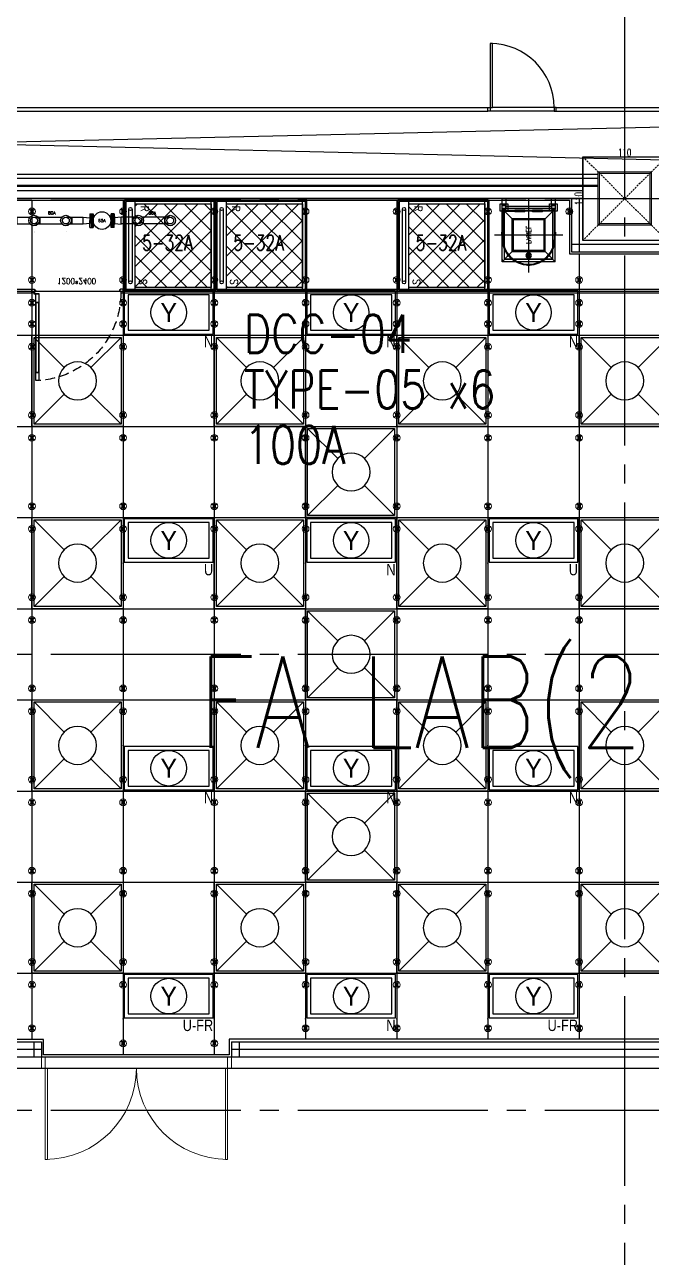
# Model space of a CAD drawing. Header units: millimetres. Extents: x -25195 to 195597, y 6477 to 112111.
# Drawn here: x 19070 to 19895, y 13756 to 15379 of the extents above; entities that cross this region are included whole.
import ezdxf
from ezdxf.enums import TextEntityAlignment as Align

# ---------------------------------------------------------------- set-up
doc = ezdxf.new("R2010")
doc.units = ezdxf.units.MM
doc.header["$LTSCALE"] = 100
for name, pattern in [('188K-SM-03-F1-L10-ARCH-PA-Y2257103$0$AP5A-SM-03-F20-ARCH-PA-Y2230801+Y2230803$0$ALL-PA-TXT-Y2221201$0$DASHED', [19.05, 12.7, -6.35]), ('188K-SM-03-F1-L10-ARCH-PA-Y2257103$0$DASHED', [19.05, 12.7, -6.35]), ('X-N-FAB-L10$0$COL-CEN-LIN', [3.25, 2.5, -0.25, 0.25, -0.25]), ('X-N-FAB-L10$0$HIDDEN', [0.375, 0.25, -0.125])]:
    doc.linetypes.add(name, pattern=pattern)
for name, color, linetype in [('0-XREF', 7, 'Continuous'), ('188K-SM-03-F1-L10-ARCH-CEIL-Y2257103$0$K-CEIL-3m', 8, 'Continuous'), ('188K-SM-03-F1-L10-ARCH-PA-Y2257103$0$K-Door', 53, 'Continuous'), ('188K-SM-03-F1-L10-ARCH-PA-Y2257103$0$K-岩棉 2hr 5-單抗', 53, 'Continuous'), ('188K-SM-03-F1-L10-ARCH-PA-Y2257103$0$K-岩棉 2hr-非抗-5m', 53, 'Continuous'), ('188K-SM-03-F1-L10-ARCH-PA-Y2257103$0$K-爬梯', 53, 'Continuous'), ('188K-SM-03-F1-L10-ARCH-PA-Y2257103$0$K-維修門', 53, 'Continuous'), ('188K-SM-03-F1-L10-ARCH-PA-Y2257103$0$K-鋁-單抗-3m', 53, 'Continuous'), ('188K-SM-03-F1-L10-MECH-DCC-Y2257103$0$0-kate-DCC', 1, 'Continuous'), ('188K-SM-03-F1-L10-MECH-DCC-Y2257103$0$0-kate-DCC-TYPE', 7, 'Continuous'), ('188K-SM-03-F1-L10-MECH-DCC-Y2257103$0$00_閥站分組', 1, 'Continuous'), ('188K-SM-03-F1-L10-MECH-DCC-Y2257103$0$AC-DCC-EQ', 1, 'Continuous'), ('188K-SM-03-F1-L10-MECH-DCC-Y2257103$0$P-CHR 20', 30, 'Continuous'), ('188K-SM-03-F1-L10-MECH-DCC-Y2257103$0$P-CHS 12', 110, 'Continuous'), ('188K-SM-03-F1-L10-MECH-DCC-Y2257103$0$P-inslution', 61, 'Continuous'), ('188K-SM-03-F1-L10-MECH-DCC-Y2257103$0$P-TXT', 53, 'Continuous'), ('188K-SM-03-F1-L10-MECH-DCC-Y2257103$0$P-閥件', 53, 'Continuous'), ('188K-SM-06-F1-L10-ELEC-LIGHT-Y2257103$0$E-LIGHT(Y)-N', 8, 'Continuous'), ('188K-SM-06-F1-L10-ELEC-LIGHT-Y2257103$0$E-LIGHT(Y)-U FR', 8, 'Continuous'), ('188K-SM-06-F1-L10-ELEC-LIGHT-Y2257103$0$E-LIGHT(Y)-U XLPE', 8, 'Continuous'), ('188K-SM-06-F1-L10-HVAC-FFU-Y2257103$0$AC-FFU-ULPA', 4, 'Continuous'), ('X-N-FAB-L10$0$08', 8, 'Continuous'), ('X-N-FAB-L10$0$200K新增範圍', 8, 'Continuous'), ('X-N-FAB-L10$0$A-WALL-IN', 8, 'Continuous'), ('X-N-FAB-L10$0$BEAM', 8, 'Continuous'), ('X-N-FAB-L10$0$BLOCK', 8, 'Continuous'), ('X-N-FAB-L10$0$CCL', 8, 'X-N-FAB-L10$0$COL-CEN-LIN'), ('X-N-FAB-L10$0$COL', 8, 'Continuous'), ('X-N-FAB-L10$0$COL-S', 8, 'Continuous'), ('X-N-FAB-L10$0$DOOR', 8, 'Continuous'), ('X-N-FAB-L10$0$TXT-CODE', 8, 'Continuous'), ('X-N-FAB-L10$0$WALL-P', 8, 'Continuous')]:
    doc.layers.add(name, color=color, linetype=linetype)
doc.layers.add('188K-SM-03-F1-L10-ARCH-CEIL-Y2257103$0$K-吊點-標準', color=8, linetype='Continuous', lineweight=9)
doc.layers.add('X-N-FAB-L10$0$ARC', color=8, linetype='Continuous', lineweight=0)
doc.layers.add('188K-SM-06-F1-L10-ELEC-LIGHT-Y2257103$0$Defpoints-CAS', color=8, linetype='Continuous', plot=False)
doc.styles.add('188K-SM-03-F1-L10-ARCH-PA-Y2257103$0$AP5A-SM-03-F20-ARCH-PA-Y2230801+Y2230803$0$ALL-PA-TXT-Y2221201$0$Standard', font='txt.shx', dxfattribs={"bigfont": 'chineset.shx'})
doc.styles.add('188K-SM-03-F1-L10-ARCH-PA-Y2257103$0$simplex', font='simplex.shx', dxfattribs={"width": 0.8, "bigfont": 'chineset.shx'})
doc.styles.add('188K-SM-03-F1-L10-MECH-DCC-Y2257103$0$Standard', font='txt.shx', dxfattribs={"bigfont": 'chineset.shx'})
doc.styles.add('188K-SM-03-F1-L10-MECH-DCC-Y2257103$0$XFM1Q20-200k$0$12P7-XCM2P10$0$AA-TXT', font='simplex.shx', dxfattribs={"bigfont": 'china.shx'})
doc.styles.add('188K-SM-06-F1-L10-ELEC-LIGHT-Y2257103$0$Standard', font='arial.ttf')
doc.styles.add('188K-SM-06-F1-L10-ELEC-LIGHT-Y2257103$0$xCI-5-F20-03-燈具$0$Standard', font='')
doc.styles.add('X-N-FAB-L10$0$CHINA', font='simplex.shx', dxfattribs={"width": 0.75, "bigfont": 'chineset.shx'})
doc.styles.add('X-N-FAB-L10$0$DIM', font='simplex.shx', dxfattribs={"width": 0.67, "bigfont": 'chineset.shx'})
doc.styles.get('188K-SM-06-F1-L10-ELEC-LIGHT-Y2257103$0$xCI-5-F20-03-燈具$0$Standard').set_extended_font_data('PMingLiU')
doc.dimstyles.new('X-N-FAB-L10$0$JJP_005_defpoint', dxfattribs={"dimtxt": 20, "dimasz": 0.5, "dimexe": 0.5, "dimexo": 0.5, "dimgap": 0.5, "dimtad": 1, "dimdsep": 46, "dimtxsty": 'X-N-FAB-L10$0$DIM', "dimblk": 'X-N-FAB-L10$0$_None', "dimcen": 10, "dimclrd": 256, "dimclre": 256, "dimclrt": 256, "dimadec": 0, "dimazin": 0, "dimtfac": 1, "dimtix": 1, "dimtmove": 2, "dimatfit": 3, "dimldrblk": 'X-N-FAB-L10$0$_None', "dimfxl": 0.5, "dimtolj": 1, "dimtzin": 0, "dimarcsym": 0})

# ---------------------------------------------------------------- blocks, each defined once
blk = doc.blocks.new('188K-SM-03-F1-L10-ARCH-CEIL-Y2257103$0$A$C2CA95053')
h = blk.add_hatch(color=256)
edge = h.paths.add_edge_path()
edge.add_arc((0, 0), 0.5, 0, 360)
for p, q in [((3.2, 3.2), (-3.2, -3.2)), ((3.2, -3.2), (-3.2, 3.2))]:
    blk.add_line(p, q)
blk.add_lwpolyline([(-1.6, 2.5), (-1.6, -2.5), (1.6, -2.5), (1.6, 2.5)], close=True)
for radius in [4.5, 0.5]:
    blk.add_circle((0, 0), radius)
blk = doc.blocks.new('188K-SM-03-F1-L10-ARCH-CEIL-Y2257103$0$天花板吊點-附調整片 - 3_8_螺桿吊架 100 mm 高調整片-V1-1FL')
blk.add_blockref('188K-SM-03-F1-L10-ARCH-CEIL-Y2257103$0$A$C2CA95053', (0, 0))
blk = doc.blocks.new('188K-SM-03-F1-L10-ARCH-CEIL-Y2257103')
at = {"layer": '188K-SM-03-F1-L10-ARCH-CEIL-Y2257103$0$K-CEIL-3m'}
for p, q in [((19080, 15148), (19080, 14042.7)), ((19200, 15148), (19200, 14022.7)), ((19320, 15148), (19320, 14022.7)), ((19440, 15148), (19440, 14043.4)), ((19560, 15148), (19560, 14043.4)), ((19680, 15148), (19680, 14043.4)), ((19800, 15077.2), (19800, 14043.4)), ((18985.2, 15028), (20784.2, 15028)), ((18985.2, 14970), (20784.2, 14970)), ((18985.2, 14850), (20784.2, 14850)), ((18985.2, 14730), (20784.2, 14730)), ((18985.2, 14610), (20784.2, 14610)), ((18985.2, 14490), (20784.2, 14490)), ((18985.2, 14370), (20784.2, 14370)), ((18985.2, 14250), (20784.2, 14250)), ((18985.2, 14130), (20784.2, 14130))]:
    blk.add_line(p, q, dxfattribs=at)
blk.add_lwpolyline([(18985.2, 15077.2), (19032.7, 15077.2), (19032.7, 15148), (19787.2, 15148), (19787.2, 15077.2), (19932.7, 15077.2), (19932.7, 15148), (20687.2, 15148), (20687.2, 15077.2), (20784.2, 15077.2), (20784.2, 14042.7), (20674.2, 14042.7), (20674.2, 14022.7), (20429.7, 14022.7), (20429.7, 14043.4), (19339.7, 14043.4), (19339.7, 14022.7), (19095.2, 14022.7), (19095.2, 14042.7), (18985.2, 14042.7)], close=True, dxfattribs=at)
at = {"layer": '188K-SM-03-F1-L10-ARCH-CEIL-Y2257103$0$K-吊點-標準', "color": 170, "lineweight": 18, "rotation": 179.9999999999997}
for p in [(19080, 15133), (19200, 15133), (19320, 15133), (19440, 15133), (19560, 15133), (19680, 15133), (19787.2, 15133), (19080, 15042.8), (19200, 15042.8), (19320, 15042.8), (19440, 15042.8), (19560, 15042.8), (19680, 15042.8), (19800, 15042.8), (19080, 15012.8), (19200, 15012.8), (19320, 15012.8), (19440, 15012.8), (19560, 15012.8), (19680, 15012.8), (19800, 15012.8), (19080, 14985), (19200, 14985), (19320, 14985), (19440, 14985), (19560, 14985), (19680, 14985), (19800, 14985), (19080, 14955), (19200, 14955), (19320, 14955), (19440, 14955), (19560, 14955), (19680, 14955), (19800, 14955), (19080, 14865), (19200, 14865), (19320, 14865), (19440, 14865), (19560, 14865), (19680, 14865), (19800, 14865), (19080, 14835), (19200, 14835), (19320, 14835), (19440, 14835), (19560, 14835), (19680, 14835), (19800, 14835), (19080, 14745), (19200, 14745), (19320, 14745), (19440, 14745), (19560, 14745), (19680, 14745), (19800, 14745), (19080, 14715), (19200, 14715), (19320, 14715), (19440, 14715), (19560, 14715), (19680, 14715), (19800, 14715), (19080, 14625), (19200, 14625), (19320, 14625), (19440, 14625), (19560, 14625), (19680, 14625), (19800, 14625), (19080, 14595), (19200, 14595), (19320, 14595), (19440, 14595), (19560, 14595), (19680, 14595), (19800, 14595), (19080, 14505), (19200, 14505), (19320, 14505), (19440, 14505), (19560, 14505), (19680, 14505), (19800, 14505), (19080, 14475), (19200, 14475), (19320, 14475), (19440, 14475), (19560, 14475), (19680, 14475), (19800, 14475), (19080, 14385), (19200, 14385), (19320, 14385), (19440, 14385), (19560, 14385), (19680, 14385), (19800, 14385), (19080, 14355), (19200, 14355), (19320, 14355), (19440, 14355), (19560, 14355), (19680, 14355), (19800, 14355), (19080, 14265), (19200, 14265), (19320, 14265), (19440, 14265), (19560, 14265), (19680, 14265), (19800, 14265), (19080, 14235), (19200, 14235), (19320, 14235), (19440, 14235), (19560, 14235), (19680, 14235), (19800, 14235), (19080, 14145), (19200, 14145), (19320, 14145), (19440, 14145), (19560, 14145), (19680, 14145), (19800, 14145), (19080, 14115), (19200, 14115), (19320, 14115), (19440, 14115), (19560, 14115), (19680, 14115), (19800, 14115), (19080, 14057.7), (19440, 14057.7), (19560, 14057.7), (19680, 14057.7), (19800, 14057.7), (19200, 14037.7), (19320, 14037.7)]:
    blk.add_blockref('188K-SM-03-F1-L10-ARCH-CEIL-Y2257103$0$天花板吊點-附調整片 - 3_8_螺桿吊架 100 mm 高調整片-V1-1FL', p, dxfattribs=at)
blk = doc.blocks.new('188K-SM-03-F1-L10-ARCH-PA-Y2257103$0$單開庫板門-1200x2400)圓型拉環鎖+輔助鎖)')
at = {"ltscale": 0.1}
for p, q in [((26008.6, -11403.6), (26004.5, -11403.6)), ((26004.5, -11403.6), (26004.5, -11414.1)), ((26008.6, -11414.1), (26008.6, -11403.6)), ((26004.5, -11414.1), (26004.5, -11415.3)), ((26004.5, -11414.1), (26008.6, -11414.1)), ((26004.5, -11415.4), (26004.6, -11415.5)), ((26008.6, -11414), (26004.6, -11414)), ((26004.6, -11414.3), (26004.6, -11414.2)), ((26004.6, -11415.3), (26004.6, -11414.5)), ((26004.7, -11414.1), (26006.5, -11414.1)), ((26005.1, -11414.4), (26004.7, -11414.4)), ((26004.7, -11414.5), (26005.1, -11414.5)), ((26004.7, -11414.5), (26004.7, -11506)), ((26004.7, -11506), (26004.7, -11414.5)), ((26004.7, -11414.5), (26004.7, -11414.5)), ((26004.7, -11415.4), (26004.7, -11415.3)), ((26005.2, -11414.4), (26005.2, -11414.4)), ((26006.5, -11414.1), (26006.6, -11414.1)), ((26006.6, -11414.1), (26006.6, -11414.1)), ((26006.6, -11414.1), (26008.4, -11414.1)), ((26008.4, -11414.4), (26008, -11414.4)), ((26008, -11414.4), (26008, -11414.4)), ((26008, -11414.5), (26008.4, -11414.5)), ((26008.4, -11506), (26008.4, -11414.5)), ((26008.4, -11414.5), (26008.4, -11414.5)), ((26008.4, -11414.5), (26008.4, -11506)), ((26008.4, -11415.3), (26008.4, -11415.4)), ((26008.5, -11414.2), (26008.5, -11414.3)), ((26008.5, -11414.5), (26008.5, -11415.3)), ((26008.5, -11415.5), (26008.6, -11415.4)), ((26008.6, -11415.3), (26008.6, -11414.1)), ((26008.6, -11506.4), (26004.5, -11506.4)), ((26004.5, -11506.4), (26004.5, -11518)), ((26004.7, -11506), (26004.7, -11506)), ((26008.4, -11506), (26008.4, -11506)), ((26008.6, -11518), (26008.6, -11506.4)), ((25999.5, -11519.7), (25999.5, -11523.2)), ((26002.5, -11519.1), (26000, -11519.1)), ((26002.4, -11523.7), (26004.1, -11522.6)), ((26002.9, -11518.5), (26002.6, -11518.5)), ((26002.6, -11518.5), (26002.6, -11521)), ((26002.6, -11521.9), (26002.6, -11519.3)), ((26002.6, -11521), (26002.9, -11521)), ((26003.4, -11521.9), (26002.6, -11521.9)), ((26002.9, -11521), (26002.9, -11518.5)), ((26003.3, -11522.2), (26003.3, -11522)), ((26003.3, -11522), (26003.4, -11522)), ((26004, -11522.2), (26003.3, -11522.2)), ((26008.3, -11517.5), (26003.6, -11517.5)), ((26003.6, -11517.5), (26003.6, -11517.7)), ((26003.6, -11517.7), (26008.3, -11517.7)), ((26004.1, -11521.9), (26003.9, -11521.9)), ((26003.9, -11522), (26004, -11522)), ((26004, -11522), (26004, -11522.2)), ((26004.2, -11522.4), (26004.2, -11521.9)), ((26004.5, -11518), (26008.6, -11518)), ((26008.3, -11517.7), (26008.3, -11517.5)), ((26114.8, -11521.9), (26115.1, -11521.9)), ((26114.8, -11522.4), (26114.8, -11521.9)), ((26114.9, -11522), (26114.9, -11522.2)), ((26115.1, -11522), (26114.9, -11522)), ((26114.9, -11522.2), (26115.7, -11522.2)), ((26116.6, -11523.7), (26114.9, -11522.6)), ((26115.5, -11521.9), (26116.3, -11521.9)), ((26115.7, -11522), (26115.5, -11522)), ((26115.7, -11522.2), (26115.7, -11522)), ((26116.3, -11521.9), (26116.3, -11519.3)), ((26116.5, -11519.1), (26119, -11519.1)), ((26119.5, -11519.7), (26119.5, -11523.2)), ((26000, -11523.7), (26002.4, -11523.7)), ((26119, -11523.7), (26116.6, -11523.7))]:
    blk.add_line(p, q, dxfattribs=at)
blk.add_lwpolyline([(26006.6, -11506.4), (26006.5, -11506.3), (26004.7, -11506.3, -0.414214), (26004.6, -11506.3), (26004.6, -11506.1, -0.414214), (26004.7, -11506.1), (26005.1, -11506.1, 0.414214), (26005.2, -11506.1), (26005.2, -11506, 0.414214), (26005.1, -11506), (26004.7, -11506, -0.414214), (26004.6, -11506), (26004.6, -11505.2, -0.414214), (26004.7, -11505.2), (26004.7, -11505.2, 0.414214), (26004.7, -11505.2), (26004.7, -11505, 0.72636), (26004.6, -11505), (26004.5, -11505.1, 0.158507), (26004.5, -11505.2), (26004.5, -11506.4, 0.414214), (26004.6, -11506.5), (26008.6, -11506.5, 0.414214), (26008.6, -11506.4), (26008.6, -11505.2, 0.158507), (26008.6, -11505.1), (26008.5, -11505, 0.72636), (26008.4, -11505), (26008.4, -11505.2, 0.414214), (26008.5, -11505.2, -0.414214), (26008.5, -11505.2), (26008.5, -11506, -0.414214), (26008.4, -11506), (26008, -11506, 0.414214), (26008, -11506), (26008, -11506.1, 0.414214), (26008, -11506.1), (26008.4, -11506.1, -0.414214), (26008.5, -11506.1), (26008.5, -11506.3, -0.414214), (26008.4, -11506.3), (26006.6, -11506.3)], format="xyb", close=True, dxfattribs=at)
for points in [[(25999.5, -11518.9), (25999.5, -11523.9)], [(26119.5, -11518.9), (26119.5, -11523.9)]]:
    blk.add_lwpolyline(points)
at = {"linetype": '188K-SM-03-F1-L10-ARCH-PA-Y2257103$0$AP5A-SM-03-F20-ARCH-PA-Y2230801+Y2230803$0$ALL-PA-TXT-Y2221201$0$DASHED', "ltscale": 0.01}
blk.add_arc((26001.1, -11518.7), 115.3, 359.8531, 85.8135, dxfattribs=at)
at = {"ltscale": 0.1}
for centre, radius, start, end in [((26004.6, -11414.1), 0.0313, 90, 180), ((26004.6, -11415.3), 0.0313, 180, 216.0274), ((26004.7, -11414.2), 0.0313, 90, 180), ((26004.7, -11414.3), 0.0313, 180, 270), ((26004.7, -11414.5), 0.0313, 90, 180), ((26004.7, -11415.3), 0.0209, 180, 270), ((26004.7, -11415.4), 0.0313, 216.0274, 360), ((26004.7, -11415.3), 0.0209, 360, 90), ((26005.1, -11414.4), 0.0313, 270, 0), ((26005.1, -11414.4), 0.0313, 0, 90), ((26008, -11414.4), 0.0313, 90, 180), ((26008, -11414.4), 0.0313, 180, 270), ((26008.4, -11414.2), 0.0313, 360, 90), ((26008.4, -11414.3), 0.0313, 270, 0), ((26008.4, -11414.5), 0.0313, 0, 90), ((26008.5, -11415.3), 0.0209, 90, 180), ((26008.5, -11415.4), 0.0313, 180, 323.9726), ((26008.5, -11415.3), 0.0209, 270, 360), ((26008.6, -11414.1), 0.0313, 360, 90), ((26008.6, -11415.3), 0.0313, 323.9726, 360)]:
    blk.add_arc(centre, radius, start, end, dxfattribs=at)
for centre, major_axis, start_param, end_param in [((26000, -11519.7), (0.369, -0.369), 2.356194, 3.926991), ((26002.5, -11519.3), (0.111, -0.111), 7.068583, 8.63938), ((26003.4, -11521.9), (-0.0369, -0.0369), 0.785398, 3.926991), ((26003.9, -11521.9), (-0.0369, -0.0369), 3.926991, 7.068583), ((26004.1, -11521.9), (0.0369, -0.0369), 7.068583, 8.63938), ((26003.9, -11522.4), (0.221, -0.221), 6.162283, 7.068583), ((26114.8, -11521.9), (-0.0369, -0.0369), -2.356194, -0.785398), ((26115.1, -11522.4), (-0.221, -0.221), -0.785398, 0.120903), ((26115.1, -11521.9), (0.0369, -0.0369), -0.785398, 2.356194), ((26115.5, -11521.9), (0.0369, -0.0369), 2.356194, 5.497787), ((26116.5, -11519.3), (-0.111, -0.111), -2.356194, -0.785398), ((26119, -11519.7), (-0.369, -0.369), 2.356194, 3.926991), ((26000, -11523.2), (-0.369, -0.369), 5.497787, 7.068583), ((26119, -11523.2), (0.369, -0.369), -0.785398, 0.785398)]:
    blk.add_ellipse(centre, major_axis=major_axis, ratio=1, start_param=start_param, end_param=end_param, dxfattribs=at)
at = {"ltscale": 0.1, "extrusion": (0, 0, -1)}
blk.add_ellipse((26003.1, -11517.9), major_axis=(-0.516, 0.516), ratio=1, start_param=5.497787, end_param=11.780972, dxfattribs=at)
at = {"color": 8, "ltscale": 0.1, "style": '188K-SM-03-F1-L10-ARCH-PA-Y2257103$0$AP5A-SM-03-F20-ARCH-PA-Y2230801+Y2230803$0$ALL-PA-TXT-Y2221201$0$Standard', "width": 0.85}
blk.add_text('1200*2400', height=8, dxfattribs=at).set_placement((26058.4, -11534.4), align=Align.MIDDLE_CENTER)
blk = doc.blocks.new('188K-SM-03-F1-L10-ARCH-PA-Y2257103$0$護籠爬梯-4.6')
for points in [[(-375, 106), (-275, 106), (-275, 100), (-375, 100)], [(-375, 31), (-275, 31), (-275, -69), (-375, -69)], [(-350, 100), (-300, 100), (-300, 6), (-350, 6)], [(-350, 6), (-300, 6), (-300, -44), (-350, -44)], [(-300, 0), (300, 0), (300, -38), (-300, -38)], [(275, 106), (375, 106), (375, 100), (275, 100)], [(275, 31), (375, 31), (375, -69), (275, -69)], [(300, 100), (350, 100), (350, 6), (300, 6)], [(300, 6), (350, 6), (350, -44), (300, -44)], [(-354, -342), (-350, -342), (-350, -372), (-354, -372)], [(350, -342), (354, -342), (354, -372), (350, -372)], [(-261, -659), (-264, -662), (-283, -639), (-280, -637)], [(261, -659), (264, -662), (283, -639), (280, -637)], [(15, -776), (15, -780), (-15, -780), (-15, -776)]]:
    blk.add_lwpolyline(points, close=True)
at = {"linetype": '188K-SM-03-F1-L10-ARCH-PA-Y2257103$0$DASHED', "ltscale": 0.005}
for points in [[(0, -876), (0, 106)], [(450, -382), (-450, -382)]]:
    blk.add_lwpolyline(points, dxfattribs=at)
for points in [[(-350, -44), (-350, -426, 1), (350, -426), (350, -44)], [(-340, -44), (-340, -426, 1), (340, -426), (340, -44)]]:
    blk.add_lwpolyline(points, format="xyb")
blk = doc.blocks.new('188K-SM-03-F1-L10-ARCH-PA-Y2257103$0$XL10-ARCH-PA-L180507$0$CE-維修口')
for p, q in [((70, 70), (0, 70)), ((0, 67), (0, 70)), ((3, 67), (0, 70)), ((0, 70), (0, 0)), ((67, 67), (3, 67)), ((3, 67), (3, 3)), ((66.6, 66.5), (3.4, 66.5)), ((3.4, 66.5), (3.4, 3.4)), ((13.4, 56.5), (3.4, 66.5)), ((56.6, 56.5), (66.6, 66.5)), ((66.6, 66.5), (66.6, 3.4)), ((67, 67), (70, 70)), ((67, 67), (67, 3)), ((70, 70), (70, 0)), ((13.4, 56.5), (56.6, 56.5)), ((13.4, 56.5), (13.4, 13.4)), ((14.8, 55.1), (13.4, 56.5)), ((55.3, 55.2), (14.7, 55.2)), ((14.7, 55.2), (14.7, 14.7)), ((55.1, 55.1), (14.8, 55.1)), ((14.8, 14.8), (14.8, 55.1)), ((34.8, 64.3), (34.8, 64.4)), ((34.8, 63.9), (34.8, 64.1)), ((34.8, 59.2), (34.8, 59.4)), ((34.8, 58.9), (34.8, 59)), ((35.2, 64.3), (35.2, 64.4)), ((35.2, 63.9), (35.2, 64.1)), ((35.2, 59.2), (35.2, 59.4)), ((35.2, 58.9), (35.2, 59)), ((55.1, 55.1), (56.6, 56.5)), ((55.1, 14.8), (55.1, 55.1)), ((55.3, 55.2), (55.3, 14.7)), ((56.6, 56.5), (56.6, 13.4)), ((0, 3), (0, 0)), ((3, 3), (0, 0)), ((70, 0), (0, 0)), ((16.9, 3), (3, 3)), ((13.4, 13.4), (3.4, 3.4)), ((16.9, 3.4), (3.4, 3.4)), ((3.4, 3.4), (16.9, 3.4)), ((14.8, 14.8), (13.4, 13.4)), ((56.6, 13.4), (13.4, 13.4)), ((55.3, 14.7), (14.7, 14.7)), ((55.1, 14.8), (14.8, 14.8)), ((16.9, 4.2), (16.9, 2.4)), ((30, 4.2), (16.9, 4.2)), ((30, 2.4), (16.9, 2.4)), ((17.1, 4.2), (17.1, 2.4)), ((23.3, 4.2), (23.3, 2.4)), ((23.5, 4.2), (23.5, 2.4)), ((29.8, 4.2), (29.8, 2.4)), ((30, 4.2), (30, 2.4)), ((40, 3.4), (30, 3.4)), ((40, 3), (30, 3)), ((40, 4.2), (40, 2.4)), ((53.1, 4.2), (40, 4.2)), ((53.1, 2.4), (40, 2.4)), ((40.2, 4.2), (40.2, 2.4)), ((46.5, 4.2), (46.5, 2.4)), ((46.7, 4.2), (46.7, 2.4)), ((52.9, 4.2), (52.9, 2.4)), ((53.1, 4.2), (53.1, 2.4)), ((66.6, 3.4), (53.1, 3.4)), ((67, 3), (53.1, 3)), ((55.1, 14.8), (56.6, 13.4)), ((56.6, 13.4), (66.6, 3.4)), ((67, 3), (70, 0))]:
    blk.add_line(p, q)
blk.add_lwpolyline([(35.5, 59.1, -1.197549), (35.5, 64.3), (35.5, 64.1, 1.215744), (35.5, 59.3)], format="xyb", close=True)
blk.add_lwpolyline([(35.5, 59.4), (34.5, 59.4), (34.1, 61.7), (34.5, 63.9), (35.5, 63.9), (35.9, 61.7)], close=True)
for radius in [3.65, 2.75]:
    blk.add_circle((35, 61.7), radius)
at = {"style": '188K-SM-03-F1-L10-ARCH-PA-Y2257103$0$simplex', "width": 0.8}
blk.add_text('PANEL', height=6.4, rotation=270, dxfattribs=at).set_placement((31.9, 34.6), align=Align.CENTER)
blk = doc.blocks.new('188K-SM-03-F1-L10-ARCH-PA-Y2257103')
at = {"layer": '188K-SM-03-F1-L10-ARCH-PA-Y2257103$0$K-岩棉 2hr 5-單抗'}
for p, q in [((18982.5, 14040), (19092.5, 14040)), ((19082.5, 14040), (19082.5, 14020)), ((19092.5, 14040), (19092.5, 14020)), ((19342.5, 14040), (19342.5, 14020)), ((19342.5, 14040), (20427, 14040)), ((19352.5, 14040), (19352.5, 14020)), ((18982.5, 14030), (19092.5, 14030)), ((19342.5, 14030), (20427, 14030))]:
    blk.add_line(p, q, dxfattribs=at)
at = {"layer": '188K-SM-03-F1-L10-ARCH-PA-Y2257103$0$K-岩棉 2hr-非抗-5m'}
for p, q in [((19015, 15160.7), (19805, 15160.7)), ((19015, 15150.7), (19805, 15150.7)), ((19790, 15150.7), (19790, 15080)), ((19800, 15150.7), (19800, 15080)), ((19790, 15090), (19930, 15090)), ((19790, 15080), (19930, 15080))]:
    blk.add_line(p, q, dxfattribs=at)
at = {"layer": '188K-SM-03-F1-L10-ARCH-PA-Y2257103$0$K-鋁-單抗-3m'}
for p, q in [((18982.5, 15030.7), (19080, 15030.7)), ((19200, 15030.7), (20520, 15030.7)), ((18982.5, 15025.7), (19080, 15025.7)), ((19200, 15025.7), (20520, 15025.7))]:
    blk.add_line(p, q, dxfattribs=at)
at = {"layer": '188K-SM-03-F1-L10-ARCH-PA-Y2257103$0$K-Door', "xscale": -1, "rotation": 180}
blk.add_blockref('188K-SM-03-F1-L10-ARCH-PA-Y2257103$0$單開庫板門-1200x2400)圓型拉環鎖+輔助鎖)', (-6919.5, 3506.8), dxfattribs=at)
at = {"layer": '188K-SM-03-F1-L10-ARCH-PA-Y2257103$0$K-爬梯', "xscale": 0.1, "yscale": 0.1, "zscale": 0.1}
blk.add_blockref('188K-SM-03-F1-L10-ARCH-PA-Y2257103$0$護籠爬梯-4.6', (19733.6, 15140.1), dxfattribs=at)
at = {"layer": '188K-SM-03-F1-L10-ARCH-PA-Y2257103$0$K-維修門', "xscale": -1, "rotation": 180}
blk.add_blockref('188K-SM-03-F1-L10-ARCH-PA-Y2257103$0$XL10-ARCH-PA-L180507$0$CE-維修口', (19698.6, 15136.8), dxfattribs=at)
blk = doc.blocks.new('188K-SM-06-F1-L10-ELEC-LIGHT-Y2257103$0$背掀式無塵室燈具(黃光)-CAS')
at = {"color": 0}
for p, q in [((53.4, 23.4), (-53.4, 23.4)), ((-53.4, 23.4), (-53.4, -23.4)), ((53.4, -23.4), (53.4, 23.4)), ((-53.4, -23.4), (53.4, -23.4))]:
    blk.add_line(p, q, dxfattribs=at)
blk.add_lwpolyline([(-58.5, -28.5), (58.5, -28.5), (58.5, 28.5), (-58.5, 28.5)], close=True, dxfattribs=at)
blk.add_circle((0, 0), 23.4, dxfattribs=at)
at = {"layer": '188K-SM-06-F1-L10-ELEC-LIGHT-Y2257103$0$Defpoints-CAS'}
for p in [(-60, 30), (-60, 30), (60, 30), (-60, -30), (60, -30)]:
    blk.add_point(p, dxfattribs=at)
at = {"color": 0, "style": '188K-SM-06-F1-L10-ELEC-LIGHT-Y2257103$0$xCI-5-F20-03-燈具$0$Standard'}
blk.add_text('Y', height=25, dxfattribs=at).set_placement((0, 0), align=Align.MIDDLE)
at = {"style": '188K-SM-06-F1-L10-ELEC-LIGHT-Y2257103$0$Standard', "width": 0.8}
blk.add_text('N', height=15, rotation=360, dxfattribs=at).set_placement((58.5, -38.5), align=Align.MIDDLE_RIGHT)
blk = doc.blocks.new('*U70')
for p, q in [((58.5, 28.5), (-58.5, 28.5)), ((-58.5, 28.5), (-58.5, -28.5)), ((53.4, 23.4), (-53.4, 23.4)), ((-53.4, 23.4), (-53.4, -23.4)), ((53.4, -23.4), (53.4, 23.4)), ((58.5, -28.5), (58.5, 28.5)), ((-58.5, -28.5), (58.5, -28.5)), ((-53.4, -23.4), (53.4, -23.4))]:
    blk.add_line(p, q)
blk.add_circle((0, 0), 23.4)
at = {"layer": '188K-SM-06-F1-L10-ELEC-LIGHT-Y2257103$0$Defpoints-CAS'}
for p in [(-60, 30), (-60, 30), (60, 30), (-60, -30), (60, -30)]:
    blk.add_point(p, dxfattribs=at)
at = {"style": '188K-SM-06-F1-L10-ELEC-LIGHT-Y2257103$0$xCI-5-F20-03-燈具$0$Standard'}
blk.add_text('Y', height=25, dxfattribs=at).set_placement((0, 0), align=Align.MIDDLE)
at = {"style": '188K-SM-06-F1-L10-ELEC-LIGHT-Y2257103$0$Standard', "width": 0.8}
blk.add_text('U', height=15, rotation=360, dxfattribs=at).set_placement((58.5, -38.5), align=Align.MIDDLE_RIGHT)
blk = doc.blocks.new('*U124')
for p, q in [((58.5, 28.5), (-58.5, 28.5)), ((-58.5, 28.5), (-58.5, -28.5)), ((53.4, 23.4), (-53.4, 23.4)), ((-53.4, 23.4), (-53.4, -23.4)), ((53.4, -23.4), (53.4, 23.4)), ((58.5, -28.5), (58.5, 28.5)), ((-58.5, -28.5), (58.5, -28.5)), ((-53.4, -23.4), (53.4, -23.4))]:
    blk.add_line(p, q)
blk.add_circle((0, 0), 23.4)
at = {"layer": '188K-SM-06-F1-L10-ELEC-LIGHT-Y2257103$0$Defpoints-CAS'}
for p in [(-60, 30), (-60, 30), (60, 30), (-60, -30), (60, -30)]:
    blk.add_point(p, dxfattribs=at)
at = {"style": '188K-SM-06-F1-L10-ELEC-LIGHT-Y2257103$0$xCI-5-F20-03-燈具$0$Standard'}
blk.add_text('Y', height=25, dxfattribs=at).set_placement((0, 0), align=Align.MIDDLE)
at = {"style": '188K-SM-06-F1-L10-ELEC-LIGHT-Y2257103$0$Standard', "width": 0.8}
blk.add_text('U-FR', height=15, rotation=360, dxfattribs=at).set_placement((58.5, -38.5), align=Align.MIDDLE_RIGHT)
blk = doc.blocks.new('188K-SM-06-F1-L10-ELEC-LIGHT-Y2257103')
at = {"layer": '188K-SM-06-F1-L10-ELEC-LIGHT-Y2257103$0$E-LIGHT(Y)-N'}
for p in [(19260, 15000), (19500, 15000), (19740, 15000), (19500, 14700), (19260, 14400), (19500, 14400), (19740, 14400), (19500, 14100)]:
    blk.add_blockref('188K-SM-06-F1-L10-ELEC-LIGHT-Y2257103$0$背掀式無塵室燈具(黃光)-CAS', p, dxfattribs=at)
at = {"layer": '188K-SM-06-F1-L10-ELEC-LIGHT-Y2257103$0$E-LIGHT(Y)-U FR'}
for p in [(19260, 14100), (19740, 14100)]:
    blk.add_blockref('*U124', p, dxfattribs=at)
at = {"layer": '188K-SM-06-F1-L10-ELEC-LIGHT-Y2257103$0$E-LIGHT(Y)-U XLPE'}
for p in [(19260, 14700), (19740, 14700)]:
    blk.add_blockref('*U70', p, dxfattribs=at)
blk = doc.blocks.new('188K-SM-06-F1-L10-HVAC-FFU-Y2257103$0$H-FU-U-12x12')
for p, q in [((423, 777), (28, 1172)), ((777, 777), (1172, 1172)), ((28, 28), (423, 423)), ((1172, 28), (777, 423))]:
    blk.add_line(p, q)
blk.add_lwpolyline([(1172, 28), (1172, 1172), (28, 1172), (28, 28)], close=True)
blk.add_circle((600, 600), 250)
at = {"layer": 'DefPoints'}
blk.add_lwpolyline([(1200, 1200), (0, 1200), (0, 0), (1200, 0)], close=True, dxfattribs=at)
blk = doc.blocks.new('188K-SM-06-F1-L10-HVAC-FFU-Y2257103')
at = {"layer": '188K-SM-06-F1-L10-HVAC-FFU-Y2257103$0$AC-FFU-ULPA', "xscale": -0.09999999999999432, "yscale": 0.09999999999999432, "zscale": 0.09999999999999432}
for p in [(19200, 14850), (19440, 14850), (19680, 14850), (19920, 14850), (19560, 14730), (19200, 14610), (19440, 14610), (19680, 14610), (19920, 14610), (19560, 14490), (19200, 14370), (19440, 14370), (19680, 14370), (19920, 14370), (19560, 14250), (19200, 14130), (19440, 14130), (19680, 14130), (19920, 14130)]:
    blk.add_blockref('188K-SM-06-F1-L10-HVAC-FFU-Y2257103$0$H-FU-U-12x12', p, dxfattribs=at)
blk = doc.blocks.new('*D153')
at = {"layer": 'DefPoints', "lineweight": -2, "transparency": 16777216}
blk.add_line((0, 0), (110, 0), dxfattribs=at)
at = {"layer": 'DefPoints', "color": 0, "transparency": 16777216}
for p in [(0, 0), (110, 0), (110, 0)]:
    blk.add_point(p, dxfattribs=at)
at = {"layer": 'DefPoints', "transparency": 16777216, "insert": (55, 5.5), "char_height": 10, "attachment_point": 5, "style": 'X-N-FAB-L10$0$DIM'}
blk.add_mtext('\\A1;110', dxfattribs=at)
blk = doc.blocks.new('X-N-FAB-L10$0$_None')
blk = doc.blocks.new('*D154')
at = {"layer": 'DefPoints', "lineweight": -2, "transparency": 16777216}
blk.add_line((0, 0), (0, -110), dxfattribs=at)
at = {"layer": 'DefPoints', "color": 0, "transparency": 16777216}
for p in [(0, 0), (0, -110), (0, -110)]:
    blk.add_point(p, dxfattribs=at)
at = {"layer": 'DefPoints', "transparency": 16777216, "insert": (-5.5, -55), "char_height": 10, "attachment_point": 5, "rotation": 90, "style": 'X-N-FAB-L10$0$DIM'}
blk.add_mtext('\\A1;110', dxfattribs=at)
blk = doc.blocks.new('X-N-FAB-L10$0$A$C5b9bb6f0')
at = {"layer": 'X-N-FAB-L10$0$08'}
for p, q in [((19874.1, 6434), (22349.1, 6434)), ((19874.1, 6429), (23374.1, 6346)), ((19874.1, 6346), (23484.1, 6429)), ((19874.1, 6429), (22349.1, 6429)), ((22439.1, 6434), (23489.1, 6434)), ((22439.1, 6429), (23484.1, 6429))]:
    blk.add_line(p, q, dxfattribs=at)
for points in [[(22352.1, 6434), (22355.1, 6434), (22355.1, 6518), (22352.1, 6518)], [(22352.1, 6429), (22349.1, 6429), (22349.1, 6434), (22352.1, 6434)], [(22439.1, 6434), (22436.1, 6434), (22436.1, 6429), (22439.1, 6429)]]:
    blk.add_lwpolyline(points, close=True, dxfattribs=at)
for points in [[(22436.1, 6429), (22352.1, 6429)], [(22436.1, 6434), (22355.1, 6434)]]:
    blk.add_lwpolyline(points, dxfattribs=at)
blk.add_arc((22352.1, 6434), 84, 0, 90, dxfattribs=at)
at = {"layer": 'X-N-FAB-L10$0$ARC'}
for points in [[(22474.1, 6259), (22584.1, 6259), (22584.1, 6369), (22474.1, 6369)], [(22494.1, 6279), (22494.1, 6349), (22564.1, 6349), (22564.1, 6279)], [(22496.1, 6281), (22496.1, 6347), (22562.1, 6347), (22562.1, 6281)]]:
    blk.add_lwpolyline(points, close=True, dxfattribs=at)
blk.add_lwpolyline([(22490.1, 6340), (22490.1, 6341), (22494.1, 6341), (22494.1, 6331), (22490.1, 6331), (22490.1, 6332)], dxfattribs=at)
at = {"layer": 'X-N-FAB-L10$0$WALL-P'}
for p, q in [((21664.1, 6346), (22494.1, 6346)), ((21664.1, 6341), (22494.1, 6341)), ((22494.1, 6331), (21664.1, 6331)), ((22494.1, 6329.8), (21664.1, 6329.8))]:
    blk.add_line(p, q, dxfattribs=at)
blk = doc.blocks.new('X-N-FAB-L10$0$A$Cf42b12f3')
at = {"layer": 'X-N-FAB-L10$0$DOOR', "lineweight": 0}
for p, q in [((0, 120), (0, 135)), ((0, 135), (5, 135)), ((5, 135), (5, 120)), ((250, 135), (245, 135)), ((245, 135), (245, 120)), ((250, 120), (250, 135)), ((5, 120), (0, 120)), ((5, 0), (5, 120)), ((5, 120), (8, 120)), ((8, 120), (8, 0)), ((242, 120), (242, 0)), ((245, 120), (242, 120)), ((245, 0), (245, 120)), ((245, 120), (250, 120)), ((8, 0), (5, 0)), ((242, 0), (245, 0))]:
    blk.add_line(p, q, dxfattribs=at)
for centre, start, end in [((5, 120), 270, 0), ((245, 120), 180, 270)]:
    blk.add_arc(centre, 120, start, end, dxfattribs=at)
blk = doc.blocks.new('188K-SM-03-F1-L10-MECH-DCC-Y2257103$0$AP6C-TYPE-8-1165x1165-平躺-R')
at = {"layer": '188K-SM-03-F1-L10-MECH-DCC-Y2257103$0$0-kate-DCC'}
h = blk.add_hatch(dxfattribs=at)
h.set_pattern_fill('ANSI37', color=256, scale=150, angle=360, style=0)
h.set_pattern_definition([(45, (-19933.408, -9746.202), (-13.258252, 13.258252), []), (135, (-19933.408, -9746.202), (-13.258252, -13.258252), [])])
h.paths.add_polyline_path([(4.8, 14.2), (115.2, 14.2), (115.2, 114.2), (4.8, 114.2)])
for p, q in [((118.2, 114.2), (1.8, 114.2)), ((118.2, 14.2), (1.8, 14.2)), ((11.8, 10.1), (108.2, 10.1)), ((108.2, 5.9), (11.8, 5.9))]:
    blk.add_line(p, q, dxfattribs=at)
at = {"layer": '188K-SM-03-F1-L10-MECH-DCC-Y2257103$0$0-kate-DCC', "color": 7}
blk.add_lwpolyline([(0, 0), (120, 0), (120, 120), (0, 120)], close=True, dxfattribs=at)
at = {"layer": '188K-SM-03-F1-L10-MECH-DCC-Y2257103$0$0-kate-DCC'}
for points in [[(1.8, 1.8), (118.2, 1.8), (118.2, 118.2), (1.8, 118.2)], [(4.8, 114.2), (115.2, 114.2), (115.2, 14.2), (4.8, 14.2)]]:
    blk.add_lwpolyline(points, close=True, dxfattribs=at)
for centre in [(11.8, 8), (108.2, 8)]:
    blk.add_circle(centre, 2.1, dxfattribs=at)
at = {"layer": '188K-SM-03-F1-L10-MECH-DCC-Y2257103$0$0-kate-DCC', "style": '188K-SM-03-F1-L10-MECH-DCC-Y2257103$0$Standard', "width": 0.9}
for s, p in [('R', (11.2, 26.9)), ('S', (107.6, 24.4))]:
    blk.add_text(s, height=10, dxfattribs=at).set_placement(p, align=Align.MIDDLE_CENTER)
at = {"layer": '188K-SM-03-F1-L10-MECH-DCC-Y2257103$0$0-kate-DCC-TYPE', "style": '188K-SM-03-F1-L10-MECH-DCC-Y2257103$0$Standard', "width": 0.75}
blk.add_text('5-32A', height=20, rotation=90, dxfattribs=at).set_placement((66.2, 23.3))
blk = doc.blocks.new('188K-SM-03-F1-L10-MECH-DCC-Y2257103$0$80Ax65A-1')
at = {"flags": 128}
blk.add_lwpolyline([(0, -45), (0, 44), (89, 36), (89, -37)], close=True, dxfattribs=at)
blk = doc.blocks.new('188K-SM-03-F1-L10-MECH-DCC-Y2257103$0$L20-DCC-80A')
at = {"layer": '188K-SM-03-F1-L10-MECH-DCC-Y2257103$0$P-CHR 20'}
for p, q in [((17051.3, -12848.8), (17073.8, -12848.8)), ((17058.9, -12848.8), (17058.9, -12857.7)), ((17146.6, -12848.8), (17124.1, -12848.8)), ((17139, -12848.8), (17139, -12857.7)), ((17051.3, -12857.7), (17073.8, -12857.7)), ((17146.6, -12857.7), (17124.1, -12857.7))]:
    blk.add_line(p, q, dxfattribs=at)
at = {"layer": '188K-SM-03-F1-L10-MECH-DCC-Y2257103$0$P-CHR 20', "ltscale": 1000}
for points in [[(17051.6, -12867.7, 0.5, 0, 0), (17051.6, -12868.7, 0.15, 0.15, 0)], [(17146.6, -12868.8, 0.5, 0, 0), (17146.6, -12867.9, 0.15, 0.15, 0)]]:
    blk.add_lwpolyline(points, format="xyseb", dxfattribs=at)
at = {"layer": '188K-SM-03-F1-L10-MECH-DCC-Y2257103$0$P-CHR 20'}
for centre in [(17051.3, -12853.3), (17146.6, -12853.3)]:
    blk.add_circle(centre, 4.45, dxfattribs=at)
at = {"layer": '188K-SM-03-F1-L10-MECH-DCC-Y2257103$0$P-CHS 12'}
for p, q in [((16979.3, -12848.8), (17004, -12848.8)), ((16986.9, -12848.8), (16986.9, -12857.7)), ((17009.3, -12848.8), (17046, -12848.8)), ((17014.6, -12848.8), (17016, -12848.8)), ((17016.9, -12848.8), (17016.9, -12857.7)), ((17188.6, -12848.8), (17152, -12848.8)), ((17181, -12848.8), (17181, -12857.7)), ((16979.3, -12857.7), (17004, -12857.7)), ((17009.3, -12857.7), (17046, -12857.7)), ((17014.6, -12857.7), (17016, -12857.7)), ((17188.6, -12857.7), (17152, -12857.7))]:
    blk.add_line(p, q, dxfattribs=at)
at = {"layer": '188K-SM-03-F1-L10-MECH-DCC-Y2257103$0$P-CHS 12', "ltscale": 1000}
for points in [[(17009.6, -12868.7, 0.5, 0, 0), (17009.6, -12867.7, 0.15, 0.15, 0)], [(17188.6, -12869.6, 0.5, 0, 0), (17188.6, -12870.6, 0.15, 0.15, 0)]]:
    blk.add_lwpolyline(points, format="xyseb", dxfattribs=at)
at = {"layer": '188K-SM-03-F1-L10-MECH-DCC-Y2257103$0$P-CHS 12'}
for centre in [(16979.3, -12853.3), (17009.3, -12853.3), (17188.6, -12853.3)]:
    blk.add_circle(centre, 4.45, dxfattribs=at)
at = {"layer": '188K-SM-03-F1-L10-MECH-DCC-Y2257103$0$P-inslution'}
for centre in [(16979.3, -12853.3), (17009.3, -12853.3), (17051.3, -12853.3), (17146.6, -12853.3), (17188.6, -12853.3)]:
    blk.add_circle(centre, 6.95, dxfattribs=at)
at = {"layer": '188K-SM-03-F1-L10-MECH-DCC-Y2257103$0$P-閥件', "linetype": 'Continuous'}
for p, q in [((17082.7, -12848.1), (17082.7, -12853.3)), ((17082.7, -12848.1), (17082.9, -12848.1)), ((17082.7, -12858.5), (17082.7, -12853.3)), ((17082.9, -12844.4), (17082.9, -12853.3)), ((17082.9, -12844.4), (17084.9, -12844.4)), ((17082.9, -12862.2), (17082.9, -12853.3)), ((17085, -12844.5), (17084.9, -12844.4)), ((17084.9, -12844.4), (17084.9, -12853.3)), ((17084.9, -12862.2), (17084.9, -12853.3)), ((17085, -12853.3), (17085, -12844.5)), ((17085, -12848.1), (17085, -12853.3)), ((17085, -12848.1), (17085.2, -12848.1)), ((17085, -12853.3), (17085, -12862.1)), ((17085, -12858.5), (17085, -12853.3)), ((17085.2, -12844.4), (17085.2, -12853.3)), ((17085.2, -12844.4), (17087.1, -12844.4)), ((17085.2, -12862.2), (17085.2, -12853.3)), ((17087.2, -12844.5), (17087.1, -12844.4)), ((17087.1, -12844.4), (17087.1, -12853.3)), ((17087.1, -12862.2), (17087.1, -12853.3)), ((17087.2, -12853.3), (17087.2, -12844.5)), ((17087.2, -12853.3), (17087.2, -12862.1)), ((17110.7, -12844.5), (17110.8, -12844.4)), ((17110.7, -12853.3), (17110.7, -12844.5)), ((17110.7, -12853.3), (17110.7, -12862.1)), ((17110.8, -12844.4), (17110.8, -12853.3)), ((17112.8, -12844.4), (17110.8, -12844.4)), ((17110.8, -12862.2), (17110.8, -12853.3)), ((17112.8, -12844.4), (17112.8, -12853.3)), ((17112.9, -12848.1), (17112.8, -12848.1)), ((17112.8, -12862.2), (17112.8, -12853.3)), ((17112.9, -12844.5), (17113, -12844.4)), ((17112.9, -12853.3), (17112.9, -12844.5)), ((17112.9, -12848.1), (17112.9, -12853.3)), ((17112.9, -12853.3), (17112.9, -12862.1)), ((17112.9, -12858.5), (17112.9, -12853.3)), ((17113, -12844.4), (17113, -12853.3)), ((17115, -12844.4), (17113, -12844.4)), ((17113, -12862.2), (17113, -12853.3)), ((17115, -12844.4), (17115, -12853.3)), ((17115.2, -12848.1), (17115, -12848.1)), ((17115, -12862.2), (17115, -12853.3)), ((17115.2, -12848.1), (17115.2, -12853.3)), ((17115.2, -12858.5), (17115.2, -12853.3)), ((17082.7, -12858.5), (17082.9, -12858.5)), ((17082.9, -12862.2), (17084.9, -12862.2)), ((17085, -12862.1), (17084.9, -12862.2)), ((17085, -12858.5), (17085.2, -12858.5)), ((17085.2, -12862.2), (17087.1, -12862.2)), ((17087.2, -12862.1), (17087.1, -12862.2)), ((17110.7, -12862.1), (17110.8, -12862.2)), ((17112.8, -12862.2), (17110.8, -12862.2)), ((17112.9, -12858.5), (17112.8, -12858.5)), ((17112.9, -12862.1), (17113, -12862.2)), ((17115, -12862.2), (17113, -12862.2)), ((17115.2, -12858.5), (17115, -12858.5))]:
    blk.add_line(p, q, dxfattribs=at)
at = {"layer": '188K-SM-03-F1-L10-MECH-DCC-Y2257103$0$P-閥件'}
blk.add_circle((17098.8, -12853.3), 11.6, dxfattribs=at)
at = {"layer": '188K-SM-03-F1-L10-MECH-DCC-Y2257103$0$P-CHR 20', "yscale": 0.1, "zscale": 0.1}
for p, xscale in [((17073.8, -12853.3), 0.1), ((17124.1, -12853.3), -0.1)]:
    blk.add_blockref('188K-SM-03-F1-L10-MECH-DCC-Y2257103$0$80Ax65A-1', p, dxfattribs=dict(at, xscale=xscale))
at = {"layer": '188K-SM-03-F1-L10-MECH-DCC-Y2257103$0$P-TXT', "style": '188K-SM-03-F1-L10-MECH-DCC-Y2257103$0$Standard'}
for p in [(17027.9, -12845.2), (17160, -12845.2)]:
    blk.add_text('80A', height=4, dxfattribs=at).set_placement(p)
blk.add_text('65A', height=4, dxfattribs=at).set_placement((17098.8, -12853.3), align=Align.MIDDLE_CENTER)
blk = doc.blocks.new('188K-SM-03-F1-L10-MECH-DCC-Y2257103')
at = {"layer": '188K-SM-03-F1-L10-MECH-DCC-Y2257103$0$0-kate-DCC', "rotation": 270}
for p in [(19201.6, 15148), (19321.6, 15148), (19561.6, 15148), (19561.6, 15148)]:
    blk.add_blockref('188K-SM-03-F1-L10-MECH-DCC-Y2257103$0$AP6C-TYPE-8-1165x1165-平躺-R', p, dxfattribs=at)
at = {"layer": '188K-SM-03-F1-L10-MECH-DCC-Y2257103$0$AC-DCC-EQ'}
blk.add_blockref('188K-SM-03-F1-L10-MECH-DCC-Y2257103$0$L20-DCC-80A', (2073.4, 27974.3), dxfattribs=at)
at = {"layer": '188K-SM-03-F1-L10-MECH-DCC-Y2257103$0$00_閥站分組', "style": '188K-SM-03-F1-L10-MECH-DCC-Y2257103$0$XFM1Q20-200k$0$12P7-XCM2P10$0$AA-TXT', "width": 0.8}
for s, p in [('DCC-04', (19358.9, 14972)), ('TYPE-05 x6', (19358.9, 14898.8)), ('100A', (19358.9, 14825.6))]:
    blk.add_text(s, height=50, dxfattribs=at).set_placement(p, align=Align.MIDDLE_LEFT)
blk = doc.blocks.new('*U152')
at = {"layer": 'DefPoints', "linetype": 'X-N-FAB-L10$0$HIDDEN', "ltscale": 0.1}
for p, q in [((110, 0), (0, -110)), ((0, 0), (110, -110))]:
    blk.add_line(p, q, dxfattribs=at)
at = {"layer": 'X-N-FAB-L10$0$COL', "ltscale": 0.1}
blk.add_lwpolyline([(0, 0), (110, 0), (110, -110), (0, -110)], close=True, dxfattribs=at)
at = {"layer": 'DefPoints'}
dim = blk.add_linear_dim(base=(0, -110), p1=(0, 0), p2=(0, -110), angle=90, dimstyle='X-N-FAB-L10$0$JJP_005_defpoint', override={"dimtxt": 10}, dxfattribs=at)
dim.commit()
dim.dimension.update_dxf_attribs({"geometry": '*D154', "text_midpoint": (-5.5, -55)})
dim = blk.add_linear_dim(base=(110, 0), p1=(0, 0), p2=(110, 0), dimstyle='X-N-FAB-L10$0$JJP_005_defpoint', override={"dimtxt": 10}, dxfattribs=at)
dim.commit()
dim.dimension.update_dxf_attribs({"geometry": '*D153', "text_midpoint": (55, 5.5)})
blk = doc.blocks.new('X-N-FAB-L10$0$A$C467ba2ca')
at = {"layer": 'X-N-FAB-L10$0$CCL'}
for p, q in [((-7150, 0), (-7150, 9160)), ((-27730, 4550), (360, 4550)), ((-27730, 3950), (360, 3950)), ((-27730, 3350), (360, 3350))]:
    blk.add_line(p, q, dxfattribs=at)
at = {"layer": 'X-N-FAB-L10$0$COL-S'}
blk.add_lwpolyline([(-7185, 4585), (-7115, 4585), (-7115, 4515), (-7185, 4515)], close=True, dxfattribs=at)
at = {"layer": 'X-N-FAB-L10$0$BEAM'}
blk.add_blockref('*U152', (-7205, 4605), dxfattribs=at)
blk = doc.blocks.new('X-N-FAB-L10')
at = {"layer": 'X-N-FAB-L10$0$A-WALL-IN'}
for points in [[(18952.5, 15095), (18952.5, 14005), (20817, 14005), (20817, 15095)], [(18967.5, 15095), (18967.5, 14020), (20802, 14020), (20802, 15095)]]:
    blk.add_lwpolyline(points, dxfattribs=at)
at = {"layer": 'X-N-FAB-L10$0$COL-S'}
blk.add_lwpolyline([(19825, 15185), (19895, 15185), (19895, 15115), (19825, 15115)], close=True, dxfattribs=at)
blk.add_blockref('X-N-FAB-L10$0$A$C5b9bb6f0', (-2669.1, 8836))
at = {"layer": 'X-N-FAB-L10$0$200K新增範圍'}
blk.add_blockref('X-N-FAB-L10$0$A$Cf42b12f3', (19092.5, 13885), dxfattribs=at)
at = {"layer": 'X-N-FAB-L10$0$BEAM'}
blk.add_blockref('*U152', (19805, 15205), dxfattribs=at)
at = {"layer": 'X-N-FAB-L10$0$BLOCK'}
blk.add_blockref('X-N-FAB-L10$0$A$C467ba2ca', (27010, 10600), dxfattribs=at)
at = {"layer": 'X-N-FAB-L10$0$TXT-CODE', "style": 'X-N-FAB-L10$0$CHINA', "width": 0.8}
blk.add_text('FA LAB(210>180㎡)', height=120, dxfattribs=at).set_placement((19923, 14487), align=Align.MIDDLE_CENTER)

msp = doc.modelspace()

# ---------------------------------------------------------------- block references
at = {"layer": '0-XREF'}
for name in ['X-N-FAB-L10', '188K-SM-06-F1-L10-ELEC-LIGHT-Y2257103', '188K-SM-03-F1-L10-ARCH-PA-Y2257103', '188K-SM-03-F1-L10-ARCH-CEIL-Y2257103', '188K-SM-03-F1-L10-MECH-DCC-Y2257103', '188K-SM-06-F1-L10-HVAC-FFU-Y2257103']:
    msp.add_blockref(name, (0, 0), dxfattribs=at)

doc.saveas('drawing.dxf')
